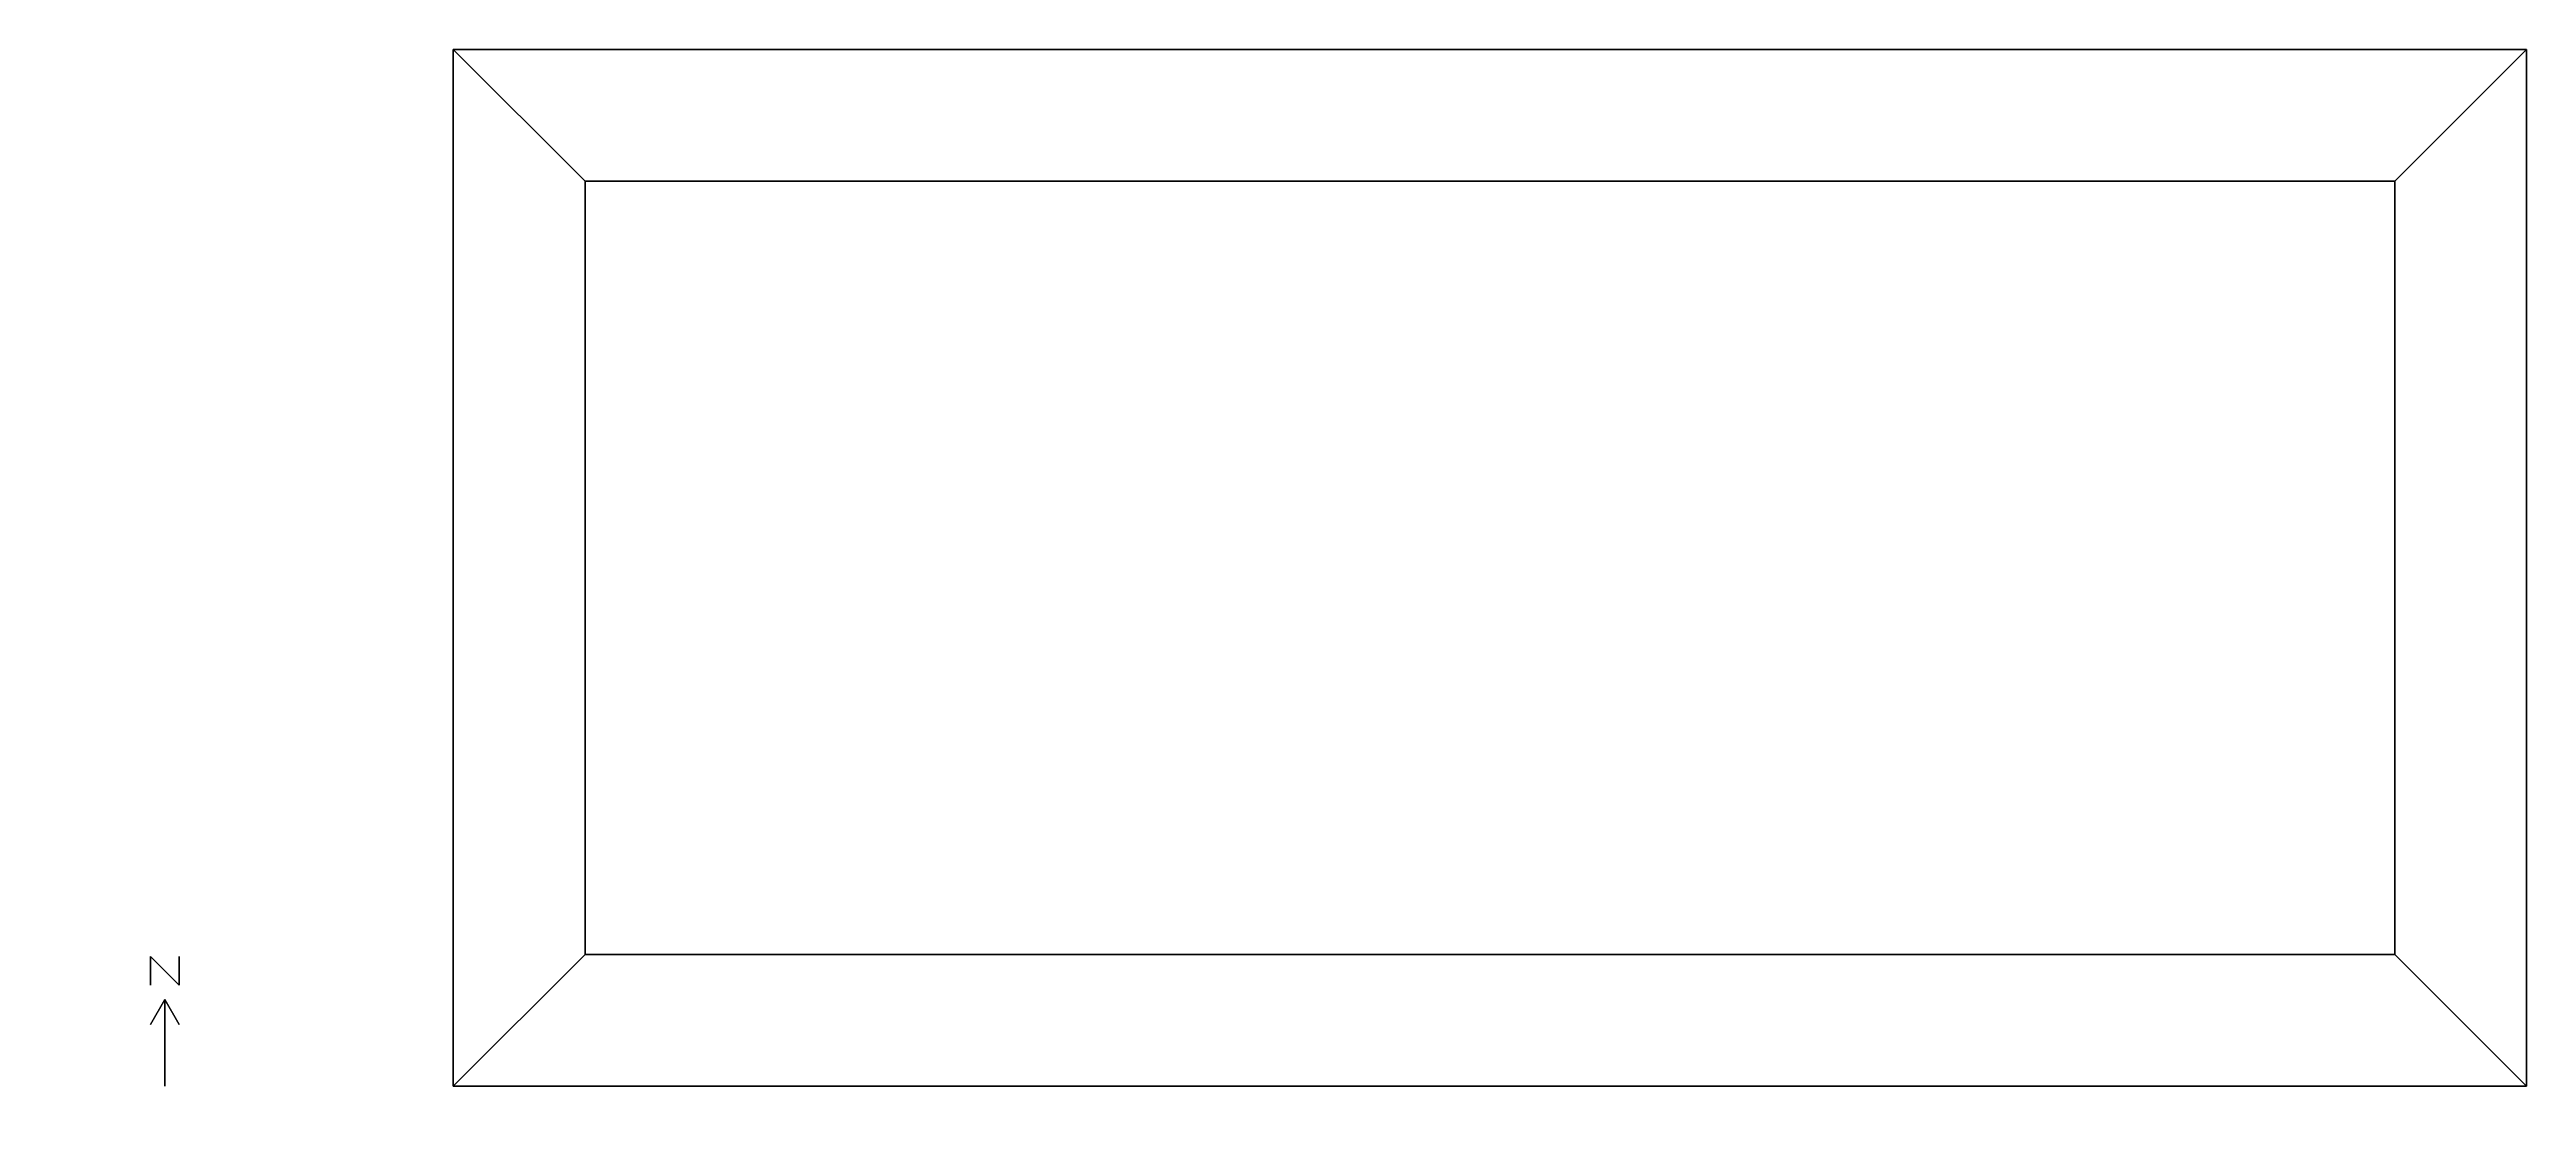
# Model space of a CAD drawing. Header units: metres. Extents: x -14 to 71.9, y -1.1 to 35.9.
import ezdxf

# ---------------------------------------------------------------- set-up
doc = ezdxf.new("R2010")
doc.units = ezdxf.units.M

msp = doc.modelspace()

# ---------------------------------------------------------------- linework, layer by layer
at = {"layer": '1', "color": 3}
for points in [[(-10.5, 4.5, 0.1), (-10.5, 4.5), (-10.5, 3.5), (-10.5, 3.5, 0.1)], [(-10.5, 4.5, 0.1), (-10.5, 4.5), (-9.5, 3.5), (-9.5, 3.5, 0.1)], [(-9.5, 4.5, 0.1), (-9.5, 4.5), (-9.5, 3.5), (-9.5, 3.5, 0.1)], [(-10, 3, 0.1), (-10, 3), (-10.5, 2.134), (-10.5, 2.134, 0.1)], [(-10, 3, 0.1), (-10, 3), (-10, 0), (-10, 0, 0.1)], [(-10, 3, 0.1), (-10, 3), (-9.5, 2.134), (-9.5, 2.134, 0.1)]]:
    msp.add_3dface(points, dxfattribs=at)
at = {"layer": 'ZN_1_FLR_1_SEC_1', "color": 43}
for points in [[(4.57, 4.57, 3.8), (4.57, 4.57), (0, 0), (0, 0, 3.8)], [(67.3223, 4.57, 3.8), (67.3223, 4.57), (4.57, 4.57), (4.57, 4.57, 3.8)], [(71.8923, 0, 3.8), (71.8923, 0), (67.3223, 4.57), (67.3223, 4.57, 3.8)], [(0, 0, 3.8), (0, 0), (71.8923, 0), (71.8923, 0, 3.8)]]:
    msp.add_3dface(points, dxfattribs=at)
at = {"layer": 'ZN_1_FLR_1_SEC_1', "color": 8}
msp.add_3dface([(4.57, 4.57), (67.3223, 4.57), (71.8923, 0), (0, 0)], dxfattribs=at)
at = {"layer": 'ZN_1_FLR_1_SEC_1', "color": 15}
msp.add_3dface([(0, 0, 3.8), (71.8923, 0, 3.8), (67.3223, 4.57, 3.8), (4.57, 4.57, 3.8)], dxfattribs=at)
at = {"layer": 'ZN_1_FLR_1_SEC_2', "color": 43}
for points in [[(71.8923, 35.9461, 3.8), (71.8923, 35.9461), (67.3223, 31.3761), (67.3223, 31.3761, 3.8)], [(71.8923, 0, 3.8), (71.8923, 0), (71.8923, 35.9461), (71.8923, 35.9461, 3.8)], [(67.3223, 31.3761, 3.8), (67.3223, 31.3761), (67.3223, 4.57), (67.3223, 4.57, 3.8)], [(67.3223, 4.57, 3.8), (67.3223, 4.57), (71.8923, 0), (71.8923, 0, 3.8)]]:
    msp.add_3dface(points, dxfattribs=at)
at = {"layer": 'ZN_1_FLR_1_SEC_2', "color": 8}
msp.add_3dface([(67.3223, 4.57), (67.3223, 31.3761), (71.8923, 35.9461), (71.8923, 0)], dxfattribs=at)
at = {"layer": 'ZN_1_FLR_1_SEC_2', "color": 15}
msp.add_3dface([(71.8923, 0, 3.8), (71.8923, 35.9461, 3.8), (67.3223, 31.3761, 3.8), (67.3223, 4.57, 3.8)], dxfattribs=at)
at = {"layer": 'ZN_1_FLR_1_SEC_3', "color": 43}
for points in [[(71.8923, 35.9461, 3.8), (71.8923, 35.9461), (0, 35.9461), (0, 35.9461, 3.8)], [(0, 35.9461, 3.8), (0, 35.9461), (4.57, 31.3761), (4.57, 31.3761, 3.8)], [(67.3223, 31.3761, 3.8), (67.3223, 31.3761), (71.8923, 35.9461), (71.8923, 35.9461, 3.8)], [(4.57, 31.3761, 3.8), (4.57, 31.3761), (67.3223, 31.3761), (67.3223, 31.3761, 3.8)]]:
    msp.add_3dface(points, dxfattribs=at)
at = {"layer": 'ZN_1_FLR_1_SEC_3', "color": 8}
msp.add_3dface([(0, 35.9461), (71.8923, 35.9461), (67.3223, 31.3761), (4.57, 31.3761)], dxfattribs=at)
at = {"layer": 'ZN_1_FLR_1_SEC_3', "color": 15}
msp.add_3dface([(4.57, 31.3761, 3.8), (67.3223, 31.3761, 3.8), (71.8923, 35.9461, 3.8), (0, 35.9461, 3.8)], dxfattribs=at)
at = {"layer": 'ZN_1_FLR_1_SEC_4', "color": 43}
for points in [[(4.57, 31.3761, 3.8), (4.57, 31.3761), (0, 35.9461), (0, 35.9461, 3.8)], [(0, 35.9461, 3.8), (0, 35.9461), (0, 0), (0, 0, 3.8)], [(4.57, 4.57, 3.8), (4.57, 4.57), (4.57, 31.3761), (4.57, 31.3761, 3.8)], [(0, 0, 3.8), (0, 0), (4.57, 4.57), (4.57, 4.57, 3.8)]]:
    msp.add_3dface(points, dxfattribs=at)
at = {"layer": 'ZN_1_FLR_1_SEC_4', "color": 8}
msp.add_3dface([(0, 35.9461), (4.57, 31.3761), (4.57, 4.57), (0, 0)], dxfattribs=at)
at = {"layer": 'ZN_1_FLR_1_SEC_4', "color": 15}
msp.add_3dface([(0, 0, 3.8), (4.57, 4.57, 3.8), (4.57, 31.3761, 3.8), (0, 35.9461, 3.8)], dxfattribs=at)
at = {"layer": 'ZN_1_FLR_1_SEC_5', "color": 43}
for points in [[(67.3223, 31.3761, 3.8), (67.3223, 31.3761), (4.57, 31.3761), (4.57, 31.3761, 3.8)], [(4.57, 31.3761, 3.8), (4.57, 31.3761), (4.57, 4.57), (4.57, 4.57, 3.8)], [(67.3223, 4.57, 3.8), (67.3223, 4.57), (67.3223, 31.3761), (67.3223, 31.3761, 3.8)], [(4.57, 4.57, 3.8), (4.57, 4.57), (67.3223, 4.57), (67.3223, 4.57, 3.8)]]:
    msp.add_3dface(points, dxfattribs=at)
at = {"layer": 'ZN_1_FLR_1_SEC_5', "color": 8}
msp.add_3dface([(4.57, 31.3761), (67.3223, 31.3761), (67.3223, 4.57), (4.57, 4.57)], dxfattribs=at)
at = {"layer": 'ZN_1_FLR_1_SEC_5', "color": 15}
msp.add_3dface([(4.57, 4.57, 3.8), (67.3223, 4.57, 3.8), (67.3223, 31.3761, 3.8), (4.57, 31.3761, 3.8)], dxfattribs=at)
at = {"layer": 'ZN_1_FLR_2_SEC_1', "color": 43}
for points in [[(4.57, 4.57, 11.4), (4.57, 4.57, 7.6), (0, 0, 7.6), (0, 0, 11.4)], [(67.3223, 4.57, 11.4), (67.3223, 4.57, 7.6), (4.57, 4.57, 7.6), (4.57, 4.57, 11.4)], [(71.8923, 0, 11.4), (71.8923, 0, 7.6), (67.3223, 4.57, 7.6), (67.3223, 4.57, 11.4)], [(0, 0, 11.4), (0, 0, 7.6), (71.8923, 0, 7.6), (71.8923, 0, 11.4)]]:
    msp.add_3dface(points, dxfattribs=at)
at = {"layer": 'ZN_1_FLR_2_SEC_1', "color": 8}
msp.add_3dface([(4.57, 4.57, 7.6), (67.3223, 4.57, 7.6), (71.8923, 0, 7.6), (0, 0, 7.6)], dxfattribs=at)
at = {"layer": 'ZN_1_FLR_2_SEC_1', "color": 15}
msp.add_3dface([(0, 0, 11.4), (71.8923, 0, 11.4), (67.3223, 4.57, 11.4), (4.57, 4.57, 11.4)], dxfattribs=at)
at = {"layer": 'ZN_1_FLR_2_SEC_2', "color": 43}
for points in [[(71.8923, 35.9461, 11.4), (71.8923, 35.9461, 7.6), (67.3223, 31.3761, 7.6), (67.3223, 31.3761, 11.4)], [(71.8923, 0, 11.4), (71.8923, 0, 7.6), (71.8923, 35.9461, 7.6), (71.8923, 35.9461, 11.4)], [(67.3223, 31.3761, 11.4), (67.3223, 31.3761, 7.6), (67.3223, 4.57, 7.6), (67.3223, 4.57, 11.4)], [(67.3223, 4.57, 11.4), (67.3223, 4.57, 7.6), (71.8923, 0, 7.6), (71.8923, 0, 11.4)]]:
    msp.add_3dface(points, dxfattribs=at)
at = {"layer": 'ZN_1_FLR_2_SEC_2', "color": 8}
msp.add_3dface([(67.3223, 4.57, 7.6), (67.3223, 31.3761, 7.6), (71.8923, 35.9461, 7.6), (71.8923, 0, 7.6)], dxfattribs=at)
at = {"layer": 'ZN_1_FLR_2_SEC_2', "color": 15}
msp.add_3dface([(71.8923, 0, 11.4), (71.8923, 35.9461, 11.4), (67.3223, 31.3761, 11.4), (67.3223, 4.57, 11.4)], dxfattribs=at)
at = {"layer": 'ZN_1_FLR_2_SEC_3', "color": 43}
for points in [[(71.8923, 35.9461, 11.4), (71.8923, 35.9461, 7.6), (0, 35.9461, 7.6), (0, 35.9461, 11.4)], [(0, 35.9461, 11.4), (0, 35.9461, 7.6), (4.57, 31.3761, 7.6), (4.57, 31.3761, 11.4)], [(67.3223, 31.3761, 11.4), (67.3223, 31.3761, 7.6), (71.8923, 35.9461, 7.6), (71.8923, 35.9461, 11.4)], [(4.57, 31.3761, 11.4), (4.57, 31.3761, 7.6), (67.3223, 31.3761, 7.6), (67.3223, 31.3761, 11.4)]]:
    msp.add_3dface(points, dxfattribs=at)
at = {"layer": 'ZN_1_FLR_2_SEC_3', "color": 8}
msp.add_3dface([(0, 35.9461, 7.6), (71.8923, 35.9461, 7.6), (67.3223, 31.3761, 7.6), (4.57, 31.3761, 7.6)], dxfattribs=at)
at = {"layer": 'ZN_1_FLR_2_SEC_3', "color": 15}
msp.add_3dface([(4.57, 31.3761, 11.4), (67.3223, 31.3761, 11.4), (71.8923, 35.9461, 11.4), (0, 35.9461, 11.4)], dxfattribs=at)
at = {"layer": 'ZN_1_FLR_2_SEC_4', "color": 43}
for points in [[(4.57, 31.3761, 11.4), (4.57, 31.3761, 7.6), (0, 35.9461, 7.6), (0, 35.9461, 11.4)], [(0, 35.9461, 11.4), (0, 35.9461, 7.6), (0, 0, 7.6), (0, 0, 11.4)], [(4.57, 4.57, 11.4), (4.57, 4.57, 7.6), (4.57, 31.3761, 7.6), (4.57, 31.3761, 11.4)], [(0, 0, 11.4), (0, 0, 7.6), (4.57, 4.57, 7.6), (4.57, 4.57, 11.4)]]:
    msp.add_3dface(points, dxfattribs=at)
at = {"layer": 'ZN_1_FLR_2_SEC_4', "color": 8}
msp.add_3dface([(0, 35.9461, 7.6), (4.57, 31.3761, 7.6), (4.57, 4.57, 7.6), (0, 0, 7.6)], dxfattribs=at)
at = {"layer": 'ZN_1_FLR_2_SEC_4', "color": 15}
msp.add_3dface([(0, 0, 11.4), (4.57, 4.57, 11.4), (4.57, 31.3761, 11.4), (0, 35.9461, 11.4)], dxfattribs=at)
at = {"layer": 'ZN_1_FLR_2_SEC_5', "color": 43}
for points in [[(67.3223, 31.3761, 11.4), (67.3223, 31.3761, 7.6), (4.57, 31.3761, 7.6), (4.57, 31.3761, 11.4)], [(4.57, 31.3761, 11.4), (4.57, 31.3761, 7.6), (4.57, 4.57, 7.6), (4.57, 4.57, 11.4)], [(67.3223, 4.57, 11.4), (67.3223, 4.57, 7.6), (67.3223, 31.3761, 7.6), (67.3223, 31.3761, 11.4)], [(4.57, 4.57, 11.4), (4.57, 4.57, 7.6), (67.3223, 4.57, 7.6), (67.3223, 4.57, 11.4)]]:
    msp.add_3dface(points, dxfattribs=at)
at = {"layer": 'ZN_1_FLR_2_SEC_5', "color": 8}
msp.add_3dface([(4.57, 31.3761, 7.6), (67.3223, 31.3761, 7.6), (67.3223, 4.57, 7.6), (4.57, 4.57, 7.6)], dxfattribs=at)
at = {"layer": 'ZN_1_FLR_2_SEC_5', "color": 15}
msp.add_3dface([(4.57, 4.57, 11.4), (67.3223, 4.57, 11.4), (67.3223, 31.3761, 11.4), (4.57, 31.3761, 11.4)], dxfattribs=at)
at = {"layer": 'ZN_1_FLR_3_SEC_1', "color": 43}
for points in [[(4.57, 4.57, 19), (4.57, 4.57, 15.2), (0, 0, 15.2), (0, 0, 19)], [(67.3223, 4.57, 19), (67.3223, 4.57, 15.2), (4.57, 4.57, 15.2), (4.57, 4.57, 19)], [(71.8923, 0, 19), (71.8923, 0, 15.2), (67.3223, 4.57, 15.2), (67.3223, 4.57, 19)], [(0, 0, 19), (0, 0, 15.2), (71.8923, 0, 15.2), (71.8923, 0, 19)]]:
    msp.add_3dface(points, dxfattribs=at)
at = {"layer": 'ZN_1_FLR_3_SEC_1', "color": 8}
msp.add_3dface([(4.57, 4.57, 15.2), (67.3223, 4.57, 15.2), (71.8923, 0, 15.2), (0, 0, 15.2)], dxfattribs=at)
at = {"layer": 'ZN_1_FLR_3_SEC_1', "color": 15}
msp.add_3dface([(0, 0, 19), (71.8923, 0, 19), (67.3223, 4.57, 19), (4.57, 4.57, 19)], dxfattribs=at)
at = {"layer": 'ZN_1_FLR_3_SEC_2', "color": 43}
for points in [[(71.8923, 35.9461, 19), (71.8923, 35.9461, 15.2), (67.3223, 31.3761, 15.2), (67.3223, 31.3761, 19)], [(71.8923, 0, 19), (71.8923, 0, 15.2), (71.8923, 35.9461, 15.2), (71.8923, 35.9461, 19)], [(67.3223, 31.3761, 19), (67.3223, 31.3761, 15.2), (67.3223, 4.57, 15.2), (67.3223, 4.57, 19)], [(67.3223, 4.57, 19), (67.3223, 4.57, 15.2), (71.8923, 0, 15.2), (71.8923, 0, 19)]]:
    msp.add_3dface(points, dxfattribs=at)
at = {"layer": 'ZN_1_FLR_3_SEC_2', "color": 8}
msp.add_3dface([(67.3223, 4.57, 15.2), (67.3223, 31.3761, 15.2), (71.8923, 35.9461, 15.2), (71.8923, 0, 15.2)], dxfattribs=at)
at = {"layer": 'ZN_1_FLR_3_SEC_2', "color": 15}
msp.add_3dface([(71.8923, 0, 19), (71.8923, 35.9461, 19), (67.3223, 31.3761, 19), (67.3223, 4.57, 19)], dxfattribs=at)
at = {"layer": 'ZN_1_FLR_3_SEC_3', "color": 43}
for points in [[(71.8923, 35.9461, 19), (71.8923, 35.9461, 15.2), (0, 35.9461, 15.2), (0, 35.9461, 19)], [(0, 35.9461, 19), (0, 35.9461, 15.2), (4.57, 31.3761, 15.2), (4.57, 31.3761, 19)], [(67.3223, 31.3761, 19), (67.3223, 31.3761, 15.2), (71.8923, 35.9461, 15.2), (71.8923, 35.9461, 19)], [(4.57, 31.3761, 19), (4.57, 31.3761, 15.2), (67.3223, 31.3761, 15.2), (67.3223, 31.3761, 19)]]:
    msp.add_3dface(points, dxfattribs=at)
at = {"layer": 'ZN_1_FLR_3_SEC_3', "color": 8}
msp.add_3dface([(0, 35.9461, 15.2), (71.8923, 35.9461, 15.2), (67.3223, 31.3761, 15.2), (4.57, 31.3761, 15.2)], dxfattribs=at)
at = {"layer": 'ZN_1_FLR_3_SEC_3', "color": 15}
msp.add_3dface([(4.57, 31.3761, 19), (67.3223, 31.3761, 19), (71.8923, 35.9461, 19), (0, 35.9461, 19)], dxfattribs=at)
at = {"layer": 'ZN_1_FLR_3_SEC_4', "color": 43}
for points in [[(4.57, 31.3761, 19), (4.57, 31.3761, 15.2), (0, 35.9461, 15.2), (0, 35.9461, 19)], [(0, 35.9461, 19), (0, 35.9461, 15.2), (0, 0, 15.2), (0, 0, 19)], [(4.57, 4.57, 19), (4.57, 4.57, 15.2), (4.57, 31.3761, 15.2), (4.57, 31.3761, 19)], [(0, 0, 19), (0, 0, 15.2), (4.57, 4.57, 15.2), (4.57, 4.57, 19)]]:
    msp.add_3dface(points, dxfattribs=at)
at = {"layer": 'ZN_1_FLR_3_SEC_4', "color": 8}
msp.add_3dface([(0, 35.9461, 15.2), (4.57, 31.3761, 15.2), (4.57, 4.57, 15.2), (0, 0, 15.2)], dxfattribs=at)
at = {"layer": 'ZN_1_FLR_3_SEC_4', "color": 15}
msp.add_3dface([(0, 0, 19), (4.57, 4.57, 19), (4.57, 31.3761, 19), (0, 35.9461, 19)], dxfattribs=at)
at = {"layer": 'ZN_1_FLR_3_SEC_5', "color": 43}
for points in [[(67.3223, 31.3761, 19), (67.3223, 31.3761, 15.2), (4.57, 31.3761, 15.2), (4.57, 31.3761, 19)], [(4.57, 31.3761, 19), (4.57, 31.3761, 15.2), (4.57, 4.57, 15.2), (4.57, 4.57, 19)], [(67.3223, 4.57, 19), (67.3223, 4.57, 15.2), (67.3223, 31.3761, 15.2), (67.3223, 31.3761, 19)], [(4.57, 4.57, 19), (4.57, 4.57, 15.2), (67.3223, 4.57, 15.2), (67.3223, 4.57, 19)]]:
    msp.add_3dface(points, dxfattribs=at)
at = {"layer": 'ZN_1_FLR_3_SEC_5', "color": 8}
msp.add_3dface([(4.57, 31.3761, 15.2), (67.3223, 31.3761, 15.2), (67.3223, 4.57, 15.2), (4.57, 4.57, 15.2)], dxfattribs=at)
at = {"layer": 'ZN_1_FLR_3_SEC_5', "color": 15}
msp.add_3dface([(4.57, 4.57, 19), (67.3223, 4.57, 19), (67.3223, 31.3761, 19), (4.57, 31.3761, 19)], dxfattribs=at)

doc.saveas('drawing.dxf')
